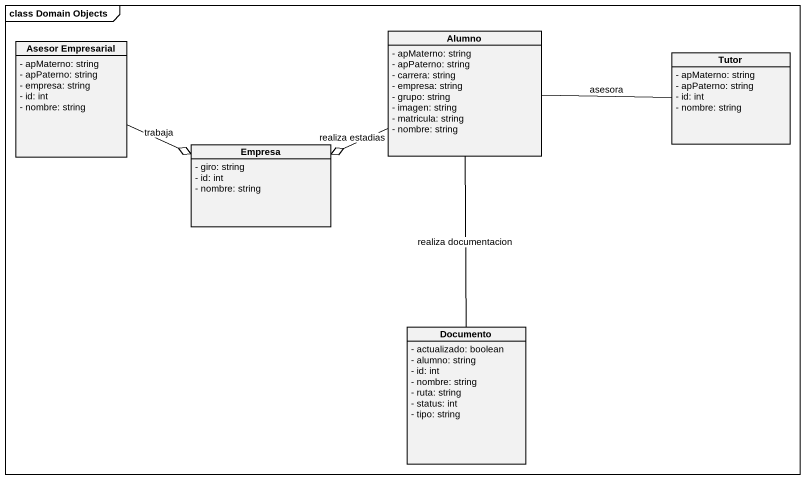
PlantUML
@startuml
mainframe class Domain Objects
hide circle
hide empty members
skinparam classAttributeIconSize 0
class Alumno {
  - apMaterno: string
  - apPaterno: string
  - carrera: string
  - empresa: string
  - grupo: string
  - imagen: string
  - matricula: string
  - nombre: string
}
class "Asesor Empresarial" as Asesor_Empresarial {
  - apMaterno: string
  - apPaterno: string
  - empresa: string
  - id: int
  - nombre: string
}
class Tutor {
  - apMaterno: string
  - apPaterno: string
  - id: int
  - nombre: string
}
class Empresa {
  - giro: string
  - id: int
  - nombre: string
}
class Documento {
  - actualizado: boolean
  - alumno: string
  - id: int
  - nombre: string
  - ruta: string
  - status: int
  - tipo: string
}
Alumno -right- Tutor : asesora
Alumno -left-o Empresa : realiza estadias
Alumno -- Documento : realiza documentacion
Asesor_Empresarial -right-o Empresa : trabaja
@enduml
